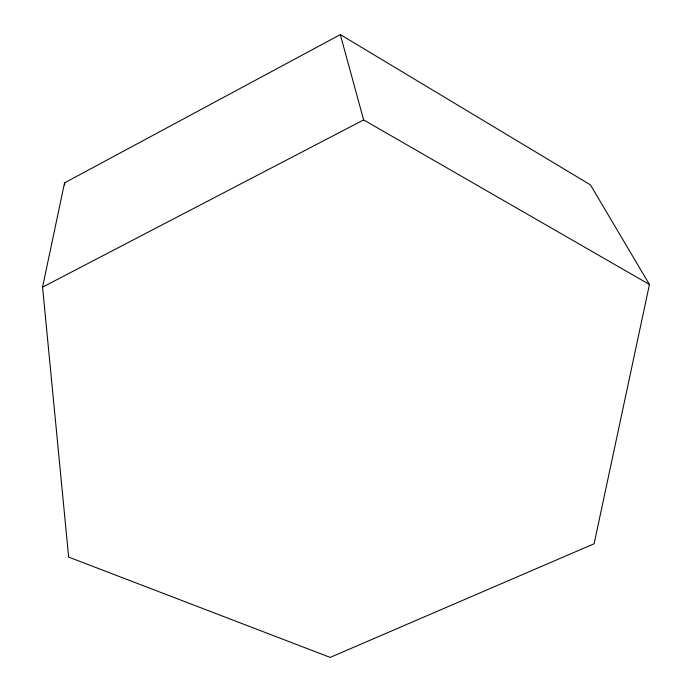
<?xml version="1.0" encoding="UTF-8"?>
<svg xmlns="http://www.w3.org/2000/svg" width="692" height="692" viewBox="0 0 692 692"><rect width="100%" height="100%" fill="white"/><g stroke="black" fill="none" stroke-linecap="round" stroke-linejoin="round"><path stroke-width="1.04" d="M42.558 287.145L64.538 182.887L340.317 34.6L590.414 184.85L649.442 284.498L594.117 543.756L330.196 657.4L68.646 557.077L42.558 287.145L363.637 119.915L649.442 284.498M340.317 34.6L363.637 119.915M64.538 182.887L64.711 185.041"/></g></svg>
